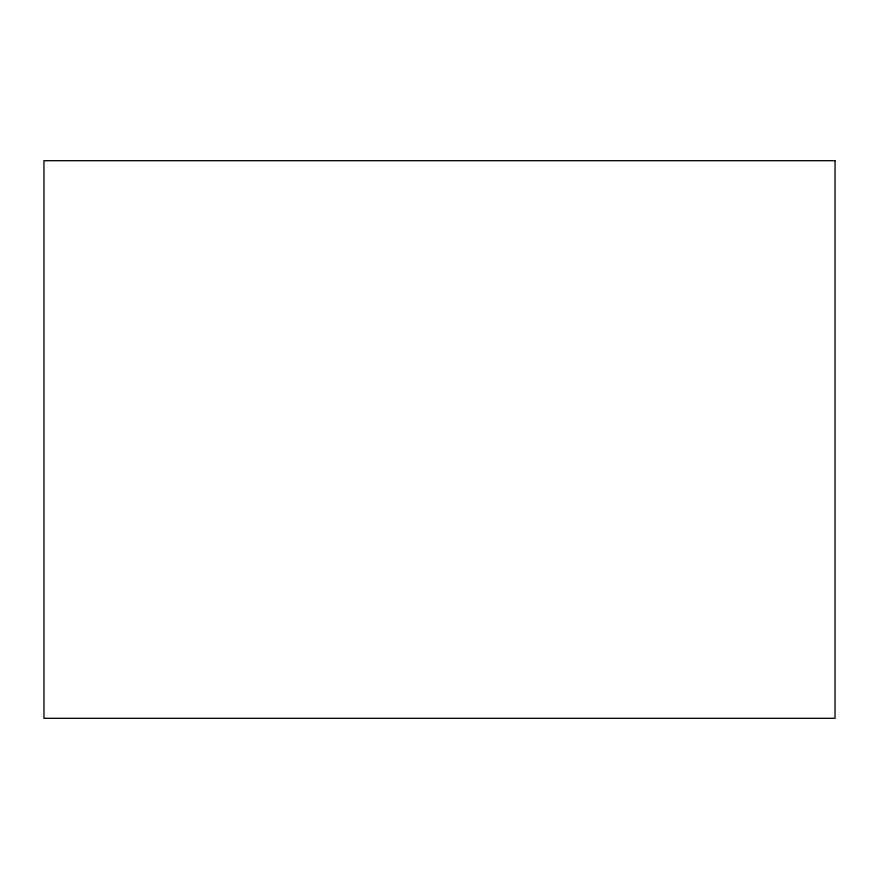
<?xml version="1.0" encoding="UTF-8"?>
<svg xmlns="http://www.w3.org/2000/svg" width="879" height="879" viewBox="0 0 879 879"><rect width="100%" height="100%" fill="white"/><g stroke="black" fill="none" stroke-linecap="round" stroke-linejoin="round"><path stroke-width="1.32" d="M835.05 160.692L43.95 160.692L43.95 718.308L835.05 718.308L835.05 160.692"/></g></svg>
